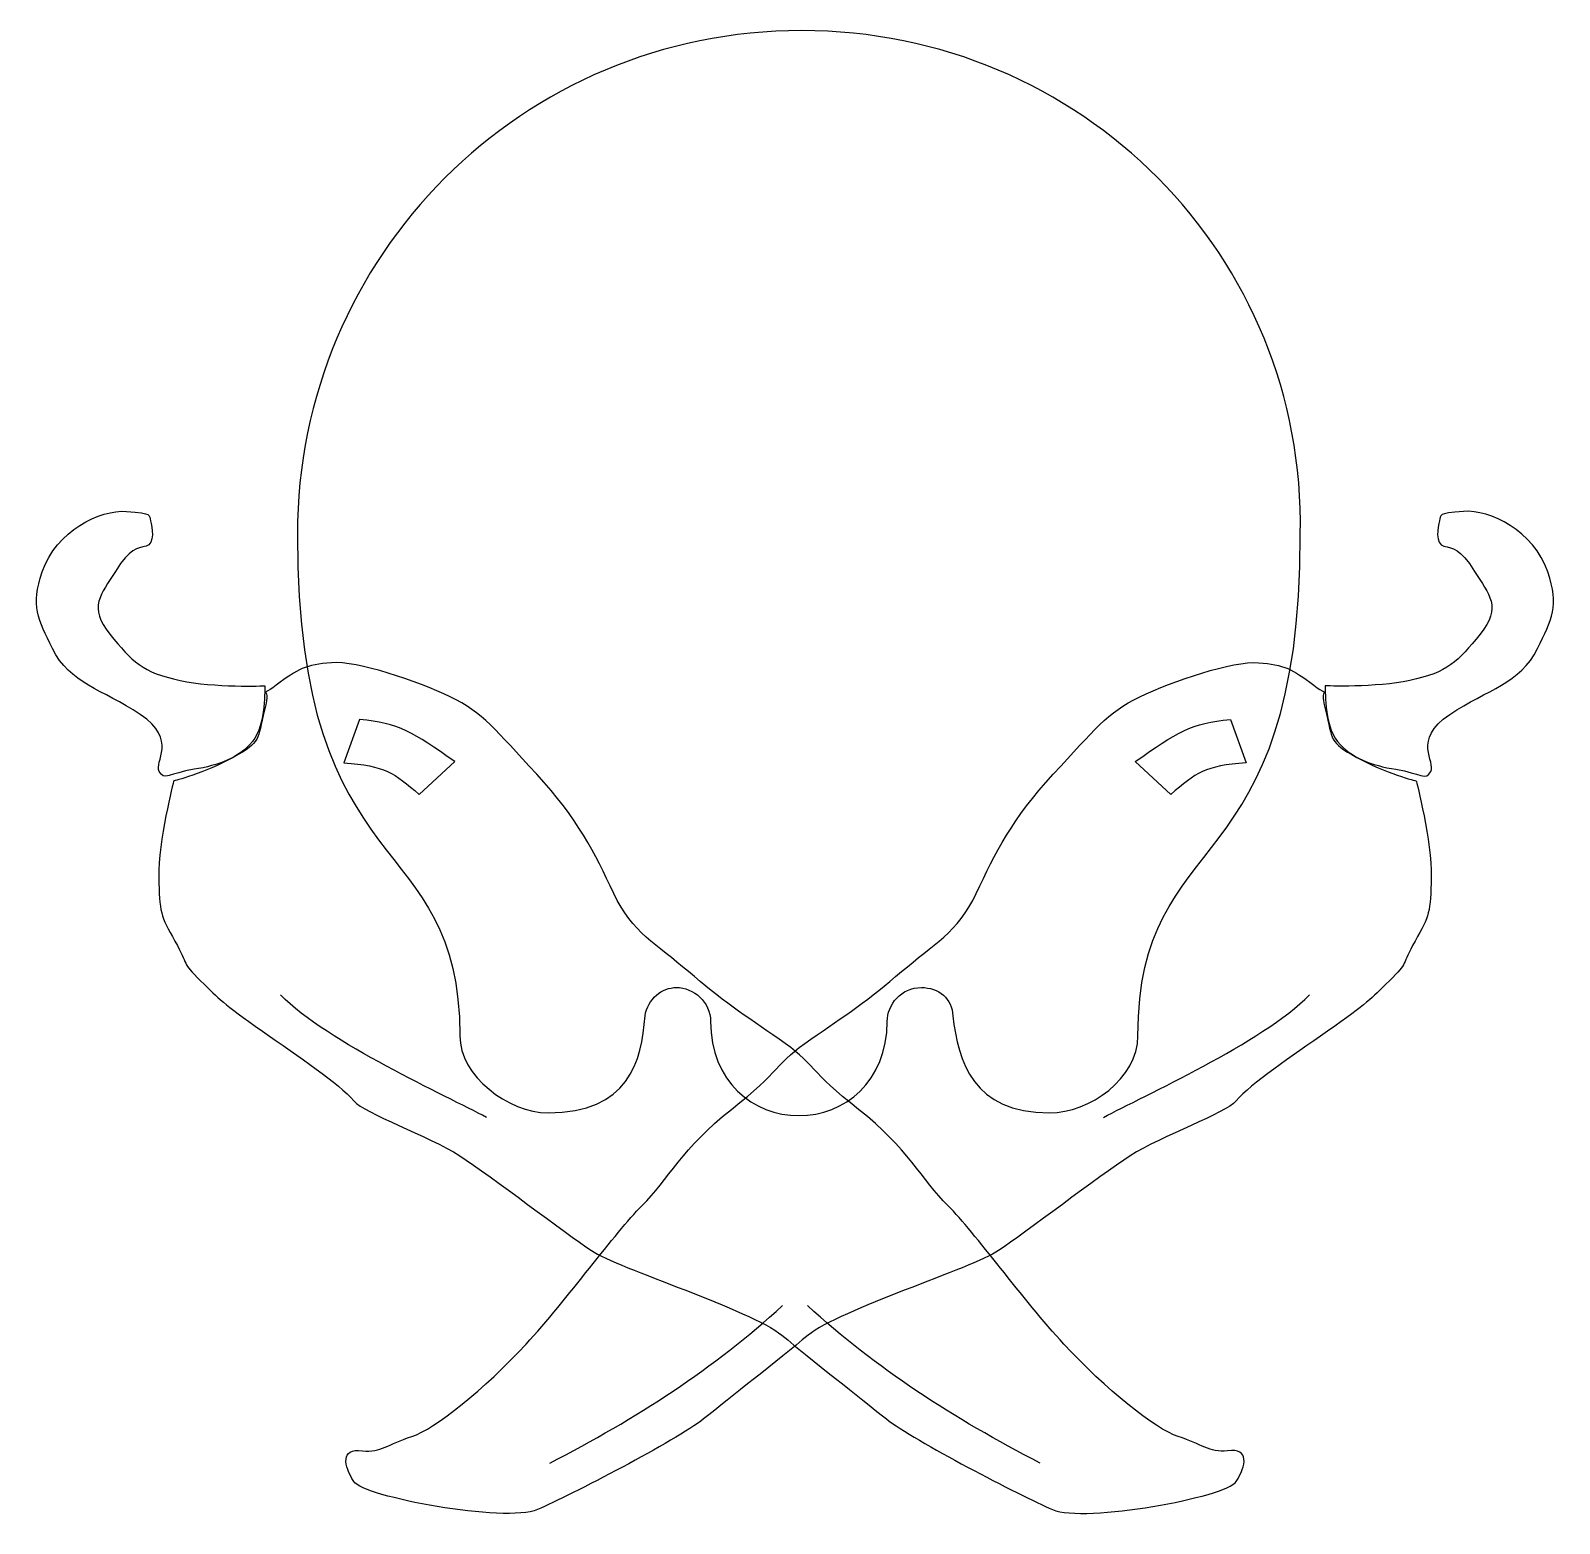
# Model space of a CAD drawing. Extents: x 0.7 to 75.2, y 1.7 to 74.6.
import ezdxf

# ---------------------------------------------------------------- set-up
doc = ezdxf.new("R2010")
doc.units = 0
doc.layers.add('Layer_1', color=7, linetype='CONTINUOUS')

msp = doc.modelspace()

# ---------------------------------------------------------------- linework, layer by layer
at = {"layer": 'Layer_1', "color": 7}
msp.add_lwpolyline([(38.284938, 74.58238), (38.284938, 74.58238)], close=True, dxfattribs=at)
for points in [[(12.094121, 42.609667), (12.093786, 42.609667)], [(63.821457, 42.609667), (63.821792, 42.609667)], [(16.726556, 40.974296), (15.952642, 38.852507)], [(59.189023, 40.974296), (59.962937, 38.852507)], [(19.636353, 37.302555), (21.367028, 38.911834)], [(56.279225, 37.302555), (54.548551, 38.911834)], [(7.656588, 37.969749), (7.655918, 37.969438)], [(68.25899, 37.969749), (68.25966, 37.969438)]]:
    msp.add_lwpolyline(points, dxfattribs=at)
for points in [[(38.284938, 74.58238), (24.667389, 74.58238), (13.689976, 63.604967), (13.689976, 49.987417)], [(62.60199, 49.987417), (62.879899, 63.604967), (51.902487, 74.58238), (38.284938, 74.58238)], [(1.243246, 48.16651), (1.941142, 50.190146), (4.058607, 51.224172), (5.359961, 51.118875)], [(5.359961, 51.118875), (6.661316, 51.013888), (6.445987, 50.960152), (6.532721, 50.660101)], [(70.555617, 51.118875), (69.254262, 51.013888), (69.469592, 50.960152), (69.382857, 50.660101)], [(74.672332, 48.16651), (73.974436, 50.190146), (71.856972, 51.224172), (70.555617, 51.118875)], [(6.532721, 50.660101), (6.619456, 50.36005), (6.742358, 49.533202), (6.311364, 49.426041)], [(13.689976, 49.987417), (13.689976, 32.618095), (21.610388, 35.81405), (21.610388, 25.53141)], [(54.681579, 25.53141), (54.681579, 35.953005), (62.60199, 32.757049), (62.60199, 49.987417)], [(69.382857, 50.660101), (69.296123, 50.36005), (69.173221, 49.533202), (69.604215, 49.426041)], [(6.311364, 49.426041), (5.880035, 49.31888), (5.527738, 49.338448), (4.817451, 48.197261)], [(69.604215, 49.426041), (70.035544, 49.31888), (70.387841, 49.338448), (71.098127, 48.197261)], [(1.744566, 44.432336), (1.051024, 45.84593), (0.677294, 46.525549), (1.243246, 48.16651)], [(4.817451, 48.197261), (4.10683, 47.056074), (3.467538, 46.468396), (4.54787, 45.129038)], [(71.098127, 48.197261), (71.808749, 47.056074), (72.44804, 46.468396), (71.367708, 45.129038)], [(74.171013, 44.432336), (74.864555, 45.84593), (75.238284, 46.525549), (74.672332, 48.16651)], [(4.54787, 45.129038), (5.628203, 43.789681), (6.124834, 43.270027), (7.973387, 42.871823)], [(71.367708, 45.129038), (70.287376, 43.789681), (69.790745, 43.270027), (67.942191, 42.871823)], [(6.026713, 41.209118), (4.16309, 42.460884), (2.587801, 42.712479), (1.744566, 44.432336)], [(69.888865, 41.209118), (71.752488, 42.460884), (73.327778, 42.712479), (74.171013, 44.432336)], [(15.350187, 43.740915), (14.106097, 43.646178), (13.703903, 43.439), (12.662082, 42.644145)], [(21.14768, 42.073551), (19.535888, 42.851944), (16.594277, 43.835341), (15.350187, 43.740915)], [(54.767899, 42.073551), (56.37969, 42.851944), (59.321301, 43.835341), (60.565391, 43.740915)], [(60.565391, 43.740915), (61.809481, 43.646178), (62.211675, 43.439), (63.253496, 42.644145)], [(7.973387, 42.871823), (9.619002, 42.517415), (12.094121, 42.609667), (12.094121, 42.609667)], [(12.093786, 42.609667), (12.093786, 42.609667), (12.18253, 40.7022), (11.493341, 39.887776)], [(12.662082, 42.644145), (11.620597, 41.848979), (12.467516, 42.917172), (12.088428, 41.429653)], [(63.253496, 42.644145), (64.294982, 41.848979), (63.448063, 42.917172), (63.82715, 41.429653)], [(63.821792, 42.609667), (63.821792, 42.609667), (63.733048, 40.7022), (64.422237, 39.887776)], [(67.942191, 42.871823), (66.296577, 42.517415), (63.821457, 42.609667), (63.821457, 42.609667)], [(25.359167, 38.296202), (23.343172, 40.474832), (22.759471, 41.294847), (21.14768, 42.073551)], [(50.556412, 38.296202), (52.572407, 40.474832), (53.156108, 41.294847), (54.767899, 42.073551)], [(6.943623, 38.435666), (6.691456, 38.908728), (7.890671, 39.957353), (6.026713, 41.209118)], [(12.088428, 41.429653), (11.709341, 39.941823), (11.953805, 39.895541), (10.560023, 39.120255)], [(63.82715, 41.429653), (64.206238, 39.941823), (63.961773, 39.895541), (65.355556, 39.120255)], [(68.971956, 38.435666), (69.224123, 38.908728), (68.024907, 39.957353), (69.888865, 41.209118)], [(21.367028, 38.911834), (19.337303, 40.336921), (18.625007, 40.802838), (16.726556, 40.974296)], [(54.548551, 38.911834), (56.578276, 40.336921), (57.290572, 40.802838), (59.189023, 40.974296)], [(11.493341, 39.887776), (10.804152, 39.073352), (9.862797, 38.7323), (8.647841, 38.537547)], [(64.422237, 39.887776), (65.111426, 39.073352), (66.052782, 38.7323), (67.267737, 38.537547)], [(10.560023, 39.120255), (9.165905, 38.344968), (7.656588, 37.969749), (7.656588, 37.969749)], [(15.952642, 38.852507), (17.958925, 38.708073), (18.397956, 38.388143), (19.636353, 37.302555)], [(59.962937, 38.852507), (57.956654, 38.708073), (57.517622, 38.388143), (56.279225, 37.302555)], [(65.355556, 39.120255), (66.749673, 38.344968), (68.25899, 37.969749), (68.25899, 37.969749)], [(8.647841, 38.537547), (7.432886, 38.342793), (7.196124, 37.962294), (6.943623, 38.435666)], [(29.119901, 32.478444), (28.182899, 34.474124), (27.375162, 36.117571), (25.359167, 38.296202)], [(46.795677, 32.478444), (47.732679, 34.474124), (48.540417, 36.117571), (50.556412, 38.296202)], [(67.267737, 38.537547), (68.482692, 38.342793), (68.719454, 37.962294), (68.971956, 38.435666)], [(7.655918, 37.969438), (7.655918, 37.969438), (6.897744, 34.993778), (6.928553, 33.286656)], [(68.25966, 37.969438), (68.25966, 37.969438), (69.017835, 34.993778), (68.987026, 33.286656)], [(6.928553, 33.286656), (6.959362, 31.579534), (7.017297, 31.3795), (7.716197, 30.159727)], [(68.987026, 33.286656), (68.956216, 31.579534), (68.898282, 31.3795), (68.199381, 30.159727)], [(32.763092, 28.667549), (31.222631, 29.999762), (30.021071, 30.558553), (29.119901, 32.478444)], [(43.152486, 28.667549), (44.692948, 29.999762), (45.894507, 30.558553), (46.795677, 32.478444)], [(7.716197, 30.159727), (8.415098, 28.939955), (8.005201, 29.159868), (8.969999, 28.220578)], [(68.199381, 30.159727), (67.500481, 28.939955), (67.910377, 29.159868), (66.94558, 28.220578)], [(37.182541, 25.371026), (35.561373, 26.477115), (34.303553, 27.335024), (32.763092, 28.667549)], [(38.733037, 25.371026), (40.354205, 26.477115), (41.612025, 27.335024), (43.152486, 28.667549)], [(8.969999, 28.220578), (9.934796, 27.281289), (9.963596, 27.181272), (11.992987, 25.756185)], [(30.642436, 26.504093), (30.78139, 27.33782), (31.476163, 27.893639), (32.170936, 27.893639)], [(32.170936, 27.893639), (33.004664, 27.893639), (33.838391, 27.198866), (33.838391, 26.226183)], [(42.453576, 26.226183), (42.453576, 27.059911), (43.148349, 27.893639), (44.12103, 27.893639)], [(44.12103, 27.893639), (44.954758, 27.893639), (45.64953, 27.33782), (45.64953, 26.504093)], [(66.94558, 28.220578), (65.980782, 27.281289), (65.951982, 27.181272), (63.922592, 25.756185)], [(22.913852, 21.556404), (20.999996, 22.581423), (15.15763, 25.202675), (12.868035, 27.527914)], [(53.001727, 21.556404), (54.915582, 22.581423), (60.757949, 25.202675), (63.047543, 27.527914)], [(25.917979, 21.779637), (29.808708, 21.779637), (30.503481, 24.28082), (30.642436, 26.504093)], [(33.838391, 26.226183), (33.838391, 23.308137), (35.92271, 21.640682), (38.145983, 21.640682)], [(38.145983, 21.640682), (40.369256, 21.640682), (42.453576, 23.308137), (42.453576, 26.226183)], [(45.64953, 26.504093), (45.92744, 24.28082), (46.622213, 21.779637), (50.373986, 21.779637)], [(11.992987, 25.756185), (13.755475, 24.518708), (15.719563, 23.210101), (16.441236, 22.359956)], [(21.610388, 25.53141), (21.610388, 23.586047), (23.972616, 21.779637), (25.917979, 21.779637)], [(34.853084, 21.940631), (37.242808, 23.812066), (37.006046, 24.192566), (38.733037, 25.371026)], [(41.062494, 21.940631), (38.67277, 23.812066), (38.909532, 24.192566), (37.182541, 25.371026)], [(50.373986, 21.779637), (52.319351, 21.779637), (54.681579, 23.447092), (54.681579, 25.53141)], [(63.922592, 25.756185), (62.160103, 24.518708), (60.196015, 23.210101), (59.474343, 22.359956)], [(16.441236, 22.359956), (16.967002, 21.740286), (20.045915, 20.683274), (21.607474, 19.677824)], [(30.48956, 17.236727), (31.785892, 18.522659), (32.46336, 20.069195), (34.853084, 21.940631)], [(45.426018, 17.236727), (44.129687, 18.522659), (43.452219, 20.069195), (41.062494, 21.940631)], [(59.474343, 22.359956), (58.948577, 21.740286), (55.869664, 20.683274), (54.308105, 19.677824)], [(21.607474, 19.677824), (23.169368, 18.672374), (26.739219, 15.915384), (28.027179, 15.056543)], [(54.308105, 19.677824), (52.746211, 18.672374), (49.17636, 15.915384), (47.8884, 15.056543)], [(24.843435, 10.493346), (26.859765, 12.672287), (29.193564, 15.950794), (30.48956, 17.236727)], [(51.072143, 10.493346), (49.055814, 12.672287), (46.722015, 15.950794), (45.426018, 17.236727)], [(28.027179, 15.056543), (29.315473, 14.19708), (35.796796, 12.163816), (37.308457, 10.93193)], [(47.8884, 15.056543), (46.600106, 14.19708), (40.118782, 12.163816), (38.607121, 10.93193)], [(25.997441, 4.686149), (30.206919, 6.855772), (34.042668, 9.33259), (37.346957, 12.370062)], [(49.918137, 4.686149), (45.708659, 6.855772), (41.872911, 9.33259), (38.568622, 12.370062)], [(19.264956, 5.983885), (20.408581, 6.342642), (22.82744, 8.314405), (24.843435, 10.493346)], [(38.607121, 10.93193), (37.09546, 9.699733), (34.842703, 7.901291), (33.496474, 6.842416)], [(37.308457, 10.93193), (38.820119, 9.699733), (41.072876, 7.901291), (42.419105, 6.842416)], [(56.650622, 5.983885), (55.506997, 6.342642), (53.088138, 8.314405), (51.072143, 10.493346)], [(33.496474, 6.842416), (32.150244, 5.78323), (26.984341, 3.101408), (25.40135, 2.422722)], [(42.419105, 6.842416), (43.765334, 5.78323), (48.931237, 3.101408), (50.514229, 2.422722)], [(16.869539, 5.292774), (17.760997, 5.178779), (18.120996, 5.624818), (19.264956, 5.983885)], [(59.04604, 5.292774), (58.154581, 5.178779), (57.794582, 5.624818), (56.650622, 5.983885)], [(16.436201, 3.79283), (15.962676, 4.553518), (15.764091, 5.435034), (16.869539, 5.292774)], [(59.479378, 3.79283), (59.952902, 4.553518), (60.151488, 5.435034), (59.04604, 5.292774)], [(25.40135, 2.422722), (23.818359, 1.743724), (16.91006, 3.031831), (16.436201, 3.79283)], [(50.514229, 2.422722), (52.09722, 1.743724), (59.005519, 3.031831), (59.479378, 3.79283)]]:
    msp.add_open_spline(points, degree=3, dxfattribs=at)
at = {"layer": 'Layer_1', "color": 2}
for points in [[(38.284938, 74.58238), (24.667389, 74.58238), (13.689976, 63.604967), (13.689976, 49.987417)], [(62.60199, 49.987417), (62.879899, 63.604967), (51.902487, 74.58238), (38.284938, 74.58238)], [(13.689976, 49.987417), (13.689976, 32.618095), (21.610388, 35.81405), (21.610388, 25.53141)], [(54.681579, 25.53141), (54.681579, 35.953005), (62.60199, 32.757049), (62.60199, 49.987417)], [(30.642436, 26.504093), (30.78139, 27.33782), (31.476163, 27.893639), (32.170936, 27.893639)], [(32.170936, 27.893639), (33.004664, 27.893639), (33.838391, 27.198866), (33.838391, 26.226183)], [(42.453576, 26.226183), (42.453576, 27.059911), (43.148349, 27.893639), (44.12103, 27.893639)], [(44.12103, 27.893639), (44.954758, 27.893639), (45.64953, 27.33782), (45.64953, 26.504093)], [(25.917979, 21.779637), (29.808708, 21.779637), (30.503481, 24.28082), (30.642436, 26.504093)], [(33.838391, 26.226183), (33.838391, 23.308137), (35.92271, 21.640682), (38.145983, 21.640682)], [(38.145983, 21.640682), (40.369256, 21.640682), (42.453576, 23.308137), (42.453576, 26.226183)], [(45.64953, 26.504093), (45.92744, 24.28082), (46.622213, 21.779637), (50.373986, 21.779637)], [(21.610388, 25.53141), (21.610388, 23.586047), (23.972616, 21.779637), (25.917979, 21.779637)], [(50.373986, 21.779637), (52.319351, 21.779637), (54.681579, 23.447092), (54.681579, 25.53141)]]:
    msp.add_open_spline(points, degree=3, dxfattribs=at)

doc.saveas('drawing.dxf')
